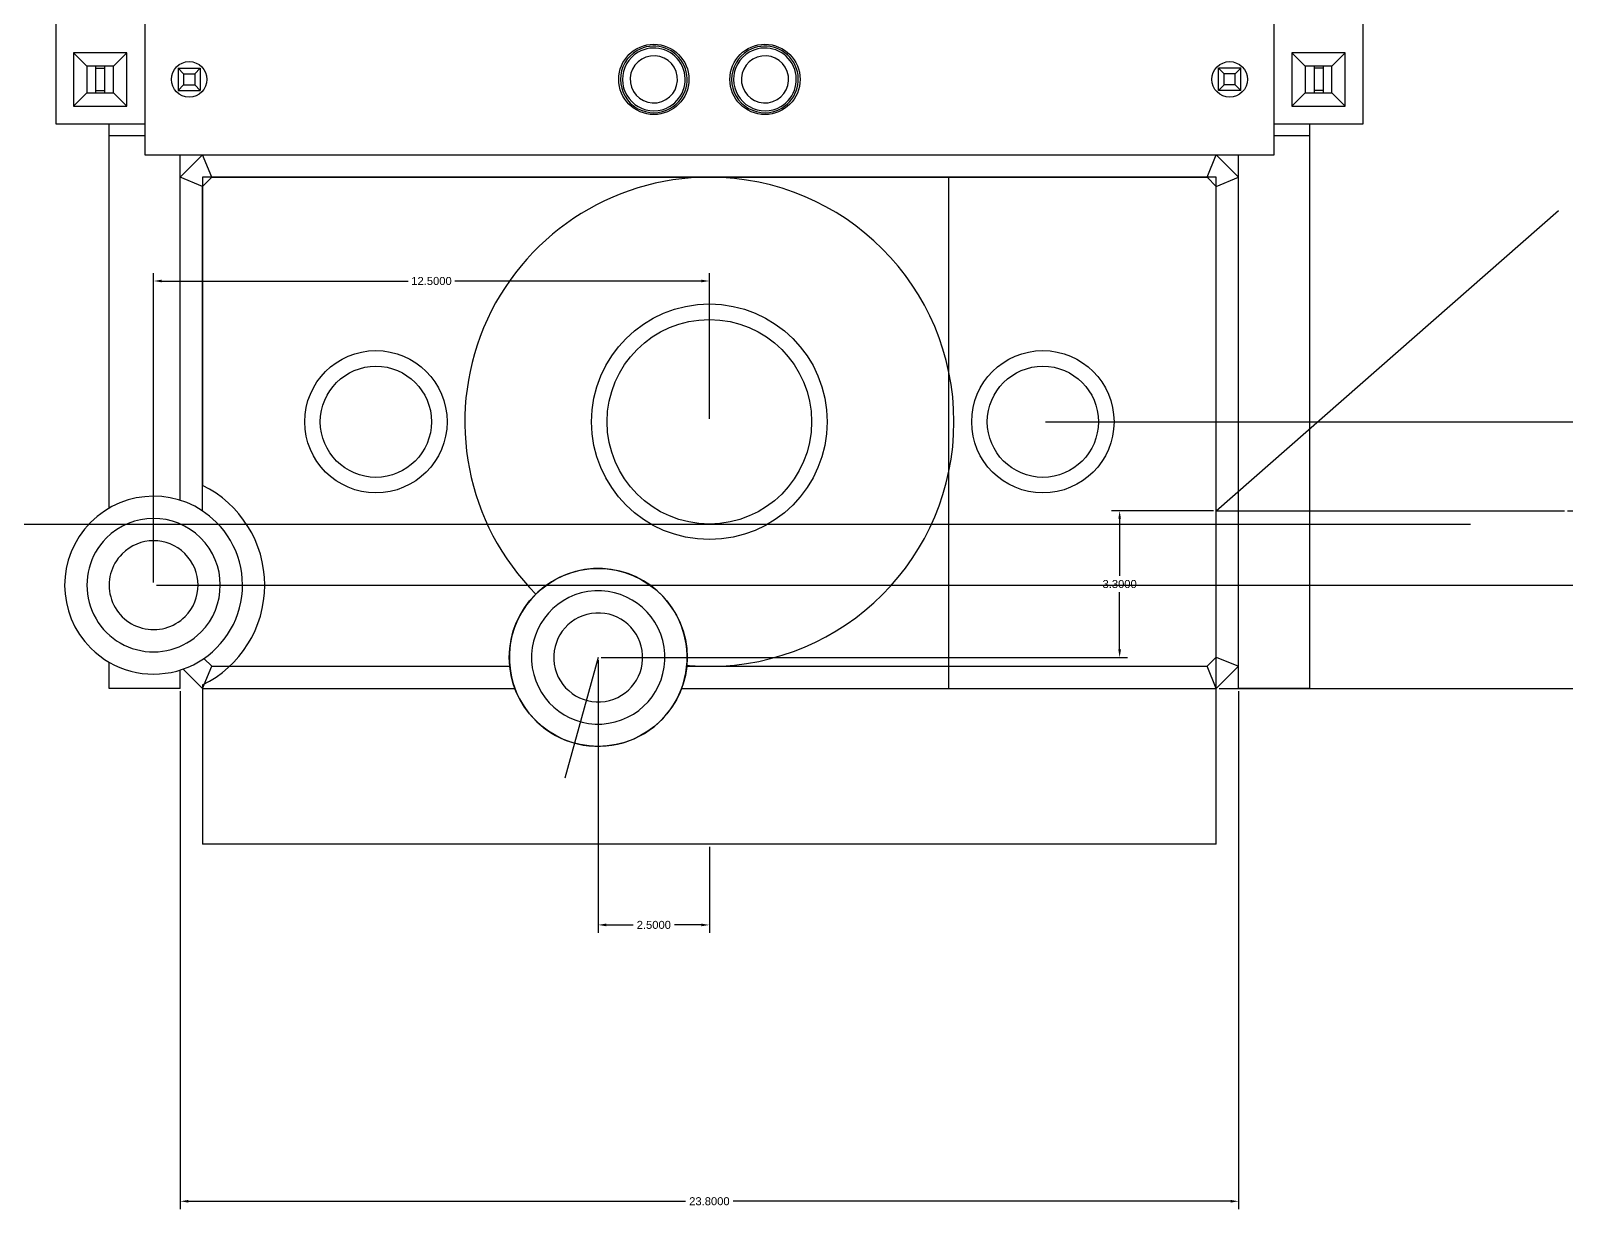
# Model space of a CAD drawing. Extents: x 20 to 199, y -23 to 233.
# Drawn here: x 41.96 to 76.49, y 47.89 to 74.39 of the extents above; entities that cross this region are included whole.
import ezdxf

# ---------------------------------------------------------------- set-up
doc = ezdxf.new("R2010")
doc.units = 0
doc.header["$MEASUREMENT"] = 0
doc.layers.get('Defpoints').update_dxf_attribs({"linetype": 'CONTINUOUS'})
doc.layers.add('drawing', color=2, linetype='CONTINUOUS')
doc.layers.add('View', color=7, linetype='CONTINUOUS')
doc.styles.get("Standard").update_dxf_attribs({"font": 'arial.ttf'})
doc.dimstyles.get("Standard").update_dxf_attribs({"dimscale": 0, "dimtxt": 2.5, "dimasz": 2.5, "dimexe": 1.25, "dimexo": 0.625, "dimtad": 1, "dimdsep": 46, "dimtxsty": 'STANDARD', "dimcen": 2.5, "dimadec": 0, "dimazin": 0, "dimtfac": 1, "dimtmove": 0, "dimatfit": 3, "dimfxl": 1, "dimarcsym": 0})

# ---------------------------------------------------------------- blocks, each defined once
blk = doc.blocks.new('*D0')
at = {"layer": 'Defpoints', "color": 0}
for p in [(54.72, 60.298), (57.22, 56.098), (57.22, 54.282)]:
    blk.add_point(p, dxfattribs=at)
at = {"layer": 'drawing', "color": 0, "linetype": 'ByBlock', "lineweight": -2}
for p, q in [((54.72, 60.236), (54.72, 54.102)), ((57.22, 56.036), (57.22, 54.102)), ((54.9, 54.282), (55.504, 54.282)), ((57.04, 54.282), (56.435, 54.282))]:
    blk.add_line(p, q, dxfattribs=at)
at = {"layer": 'drawing', "color": 0}
for points in [[(54.9, 54.312), (54.9, 54.252), (54.72, 54.282)], [(57.04, 54.252), (57.04, 54.312), (57.22, 54.282)]]:
    blk.add_solid(points, dxfattribs=at)
at = {"layer": 'drawing', "color": 0, "linetype": 'ByBlock', "insert": (55.97, 54.282), "char_height": 0.18, "attachment_point": 5}
blk.add_mtext('\\A1;2.5000', dxfattribs=at)
blk = doc.blocks.new('*D1')
at = {"layer": 'Defpoints', "color": 0}
for p in [(68.62, 63.598), (54.72, 60.298), (66.446, 60.298)]:
    blk.add_point(p, dxfattribs=at)
at = {"layer": 'drawing', "color": 0, "linetype": 'ByBlock', "lineweight": -2}
for p, q in [((68.557, 63.598), (66.266, 63.598)), ((66.446, 63.418), (66.446, 62.13)), ((66.446, 60.478), (66.446, 61.766)), ((54.782, 60.298), (66.626, 60.298))]:
    blk.add_line(p, q, dxfattribs=at)
at = {"layer": 'drawing', "color": 0}
for points in [[(66.476, 63.418), (66.416, 63.418), (66.446, 63.598)], [(66.416, 60.478), (66.476, 60.478), (66.446, 60.298)]]:
    blk.add_solid(points, dxfattribs=at)
at = {"layer": 'drawing', "color": 0, "linetype": 'ByBlock', "insert": (66.446, 61.948), "char_height": 0.18, "attachment_point": 5}
blk.add_mtext('\\A1;3.3000', dxfattribs=at)
blk = doc.blocks.new('*D2')
at = {"layer": 'Defpoints', "color": 0}
for p in [(45.32, 59.598), (69.12, 59.598), (69.12, 48.067)]:
    blk.add_point(p, dxfattribs=at)
at = {"layer": 'drawing', "color": 0, "linetype": 'ByBlock', "lineweight": -2}
for p, q in [((45.32, 59.536), (45.32, 47.887)), ((69.12, 59.536), (69.12, 47.887)), ((45.5, 48.067), (56.684, 48.067)), ((68.94, 48.067), (57.755, 48.067))]:
    blk.add_line(p, q, dxfattribs=at)
at = {"layer": 'drawing', "color": 0}
for points in [[(45.5, 48.097), (45.5, 48.037), (45.32, 48.067)], [(68.94, 48.037), (68.94, 48.097), (69.12, 48.067)]]:
    blk.add_solid(points, dxfattribs=at)
at = {"layer": 'drawing', "color": 0, "linetype": 'ByBlock', "insert": (57.22, 48.067), "char_height": 0.18, "attachment_point": 5}
blk.add_mtext('\\A1;23.8000', dxfattribs=at)
blk = doc.blocks.new('*D3')
at = {"layer": 'Defpoints', "color": 0}
for p in [(44.72, 68.764), (57.22, 65.598), (44.72, 61.923)]:
    blk.add_point(p, dxfattribs=at)
at = {"layer": 'drawing', "color": 0, "linetype": 'ByBlock', "lineweight": -2}
for p, q in [((44.72, 61.986), (44.72, 68.944)), ((44.9, 68.764), (50.444, 68.764)), ((57.04, 68.764), (51.495, 68.764)), ((57.22, 65.661), (57.22, 68.944))]:
    blk.add_line(p, q, dxfattribs=at)
at = {"layer": 'drawing', "color": 0}
for points in [[(44.9, 68.794), (44.9, 68.734), (44.72, 68.764)], [(57.04, 68.734), (57.04, 68.794), (57.22, 68.764)]]:
    blk.add_solid(points, dxfattribs=at)
at = {"layer": 'drawing', "color": 0, "linetype": 'ByBlock', "insert": (50.97, 68.764), "char_height": 0.18, "attachment_point": 5}
blk.add_mtext('\\A1;12.5000', dxfattribs=at)
blk = doc.blocks.new('*D4')
at = {"layer": 'Defpoints', "color": 0}
for p in [(76.454, 63.598), (44.72, 61.923), (81.329, 61.923)]:
    blk.add_point(p, dxfattribs=at)
at = {"layer": 'drawing', "color": 0, "linetype": 'ByBlock', "lineweight": -2}
for p, q in [((76.516, 63.598), (81.509, 63.598)), ((81.329, 63.418), (81.329, 62.943)), ((81.329, 62.103), (81.329, 62.579)), ((44.782, 61.923), (81.509, 61.923))]:
    blk.add_line(p, q, dxfattribs=at)
at = {"layer": 'drawing', "color": 0}
for points in [[(81.359, 63.418), (81.299, 63.418), (81.329, 63.598)], [(81.299, 62.103), (81.359, 62.103), (81.329, 61.923)]]:
    blk.add_solid(points, dxfattribs=at)
at = {"layer": 'drawing', "color": 0, "linetype": 'ByBlock', "insert": (81.329, 62.761), "char_height": 0.18, "attachment_point": 5}
blk.add_mtext('\\A1;1.6750', dxfattribs=at)
blk = doc.blocks.new('*D5')
at = {"layer": 'Defpoints', "color": 0}
for p in [(76.454, 63.598), (85.154, 63.598), (68.62, 59.598)]:
    blk.add_point(p, dxfattribs=at)
at = {"layer": 'drawing', "color": 0, "linetype": 'ByBlock', "lineweight": -2}
for p, q in [((76.516, 63.598), (85.334, 63.598)), ((85.154, 63.418), (85.154, 61.78)), ((85.154, 59.778), (85.154, 61.416)), ((68.682, 59.598), (85.334, 59.598))]:
    blk.add_line(p, q, dxfattribs=at)
at = {"layer": 'drawing', "color": 0}
for points in [[(85.184, 63.418), (85.124, 63.418), (85.154, 63.598)], [(85.124, 59.778), (85.184, 59.778), (85.154, 59.598)]]:
    blk.add_solid(points, dxfattribs=at)
at = {"layer": 'drawing', "color": 0, "linetype": 'ByBlock', "insert": (85.154, 61.598), "char_height": 0.18, "attachment_point": 5}
blk.add_mtext('\\A1;4.0000', dxfattribs=at)
blk = doc.blocks.new('*D7')
at = {"layer": 'Defpoints', "color": 0}
for p in [(64.72, 65.598), (93.26, 65.598), (76.454, 63.598)]:
    blk.add_point(p, dxfattribs=at)
at = {"layer": 'drawing', "color": 0, "linetype": 'ByBlock', "lineweight": -2}
for p, q in [((64.782, 65.598), (93.44, 65.598)), ((93.26, 65.418), (93.26, 64.78)), ((93.26, 63.778), (93.26, 64.416)), ((76.516, 63.598), (93.44, 63.598))]:
    blk.add_line(p, q, dxfattribs=at)
at = {"layer": 'drawing', "color": 0}
for points in [[(93.29, 65.418), (93.23, 65.418), (93.26, 65.598)], [(93.23, 63.778), (93.29, 63.778), (93.26, 63.598)]]:
    blk.add_solid(points, dxfattribs=at)
at = {"layer": 'drawing', "color": 0, "linetype": 'ByBlock', "insert": (93.26, 64.598), "char_height": 0.18, "attachment_point": 5}
blk.add_mtext('\\A1;2.0000', dxfattribs=at)

msp = doc.modelspace()

# ---------------------------------------------------------------- linework, layer by layer
at = {"layer": 'drawing', "linetype": 'ByBlock'}
for p, q in [((68.6198, 71.0982), (45.8198, 71.0982)), ((45.8198, 71.0982), (45.8198, 64.16819)), ((62.60655, 59.5982), (62.60655, 71.0982)), ((68.6198, 56.0982), (68.6198, 71.0982)), ((68.6198, 63.5982), (76.31654, 70.35267)), ((68.6198, 63.5982), (76.45392, 63.5982)), ((33.42357, 63.2982), (74.33542, 63.2982)), ((54.7198, 60.2982), (53.96823, 57.58239)), ((45.8198, 59.67821), (45.8198, 56.0982)), ((68.6198, 56.0982), (45.8198, 56.0982))]:
    msp.add_line(p, q, dxfattribs=at)
for centre, radius in [((57.2198, 65.5982), 2.3), ((49.7198, 65.5982), 1.25), ((64.7198, 65.5982), 1.25), ((54.7198, 60.2982), 2)]:
    msp.add_circle(centre, radius, dxfattribs=at)
msp.add_arc((44.7198, 61.9232), 2.5, 296.103881, 63.896119, dxfattribs=at)
at = {"layer": 'View'}
for p, q in [((44.5198, 96.9982), (44.5198, 71.5982)), ((69.9198, 71.5982), (69.9198, 96.9982)), ((42.5198, 96.2982), (42.5198, 72.2982)), ((71.9198, 72.2982), (71.9198, 96.2982)), ((42.9198, 73.8982), (42.9198, 72.6982)), ((44.1198, 73.8982), (42.9198, 73.8982)), ((42.9198, 73.8982), (43.2188, 73.5992)), ((43.2188, 73.5992), (43.2188, 72.9972)), ((43.8208, 73.5992), (43.2188, 73.5992)), ((43.8198, 73.5982), (43.2198, 73.5982)), ((43.2198, 73.5982), (43.2198, 72.9982)), ((43.4198, 73.5482), (43.4198, 73.5982)), ((43.6198, 73.5482), (43.6198, 73.5982)), ((43.8198, 72.9982), (43.8198, 73.5982)), ((44.1198, 73.8982), (43.8208, 73.5992)), ((43.8208, 72.9972), (43.8208, 73.5992)), ((44.1198, 72.6982), (44.1198, 73.8982)), ((71.5198, 73.8982), (70.3198, 73.8982)), ((70.3198, 73.8982), (70.3198, 72.6982)), ((70.3198, 73.8982), (70.6188, 73.5992)), ((70.6188, 73.5992), (70.6188, 72.9972)), ((71.2208, 73.5992), (70.6188, 73.5992)), ((71.2198, 73.5982), (70.6198, 73.5982)), ((70.6198, 73.5982), (70.6198, 72.9982)), ((70.8198, 73.5982), (70.8198, 73.5482)), ((71.0198, 73.5982), (71.0198, 73.5482)), ((71.2198, 72.9982), (71.2198, 73.5982)), ((71.5198, 73.8982), (71.2208, 73.5992)), ((71.2208, 72.9972), (71.2208, 73.5992)), ((71.5198, 72.6982), (71.5198, 73.8982)), ((43.4198, 73.0482), (43.4198, 73.5482)), ((43.4198, 73.5482), (43.6198, 73.5482)), ((43.6198, 73.0482), (43.6198, 73.5482)), ((45.2698, 73.5482), (45.2698, 73.0482)), ((45.2698, 73.5482), (45.7698, 73.5482)), ((45.2698, 73.5482), (45.3948, 73.4232)), ((45.3948, 73.4232), (45.3948, 73.1732)), ((45.3948, 73.4232), (45.6448, 73.4232)), ((45.7698, 73.5482), (45.6448, 73.4232)), ((45.6448, 73.4232), (45.6448, 73.1732)), ((45.7698, 73.5482), (45.7698, 73.0482)), ((69.1698, 73.5482), (68.6698, 73.5482)), ((68.6698, 73.0482), (68.6698, 73.5482)), ((68.6698, 73.5482), (68.7948, 73.4232)), ((69.0448, 73.4232), (68.7948, 73.4232)), ((68.7948, 73.1732), (68.7948, 73.4232)), ((69.1698, 73.5482), (69.0448, 73.4232)), ((69.0448, 73.1732), (69.0448, 73.4232)), ((69.1698, 73.0482), (69.1698, 73.5482)), ((71.0198, 73.5482), (70.8198, 73.5482)), ((70.8198, 73.5482), (70.8198, 73.0482)), ((71.0198, 73.5482), (71.0198, 73.0482)), ((42.9198, 72.6982), (43.2188, 72.9972)), ((43.2188, 72.9972), (43.8208, 72.9972)), ((43.2198, 72.9982), (43.8198, 72.9982)), ((43.4198, 72.9982), (43.4198, 73.0482)), ((43.4198, 73.0482), (43.6198, 73.0482)), ((43.6198, 72.9982), (43.6198, 73.0482)), ((44.1198, 72.6982), (43.8208, 72.9972)), ((45.2698, 73.0482), (45.3948, 73.1732)), ((45.2698, 73.0482), (45.7698, 73.0482)), ((45.3948, 73.1732), (45.6448, 73.1732)), ((45.7698, 73.0482), (45.6448, 73.1732)), ((68.6698, 73.0482), (68.7948, 73.1732)), ((69.1698, 73.0482), (68.6698, 73.0482)), ((69.0448, 73.1732), (68.7948, 73.1732)), ((69.1698, 73.0482), (69.0448, 73.1732)), ((70.3198, 72.6982), (70.6188, 72.9972)), ((70.6188, 72.9972), (71.2208, 72.9972)), ((70.6198, 72.9982), (71.2198, 72.9982)), ((70.8198, 73.0482), (70.8198, 72.9982)), ((71.0198, 73.0482), (70.8198, 73.0482)), ((71.0198, 73.0482), (71.0198, 72.9982)), ((71.5198, 72.6982), (71.2208, 72.9972)), ((42.9198, 72.6982), (44.1198, 72.6982)), ((70.3198, 72.6982), (71.5198, 72.6982)), ((42.5198, 72.2982), (44.5198, 72.2982)), ((43.7198, 72.0282), (43.7198, 72.2982)), ((69.9198, 72.2982), (71.9198, 72.2982)), ((70.7198, 72.0282), (70.7198, 72.2982)), ((43.7198, 63.6552), (43.7198, 72.0282)), ((44.5198, 72.0282), (43.7198, 72.0282)), ((70.7198, 72.0282), (69.9198, 72.0282)), ((70.7198, 60.5982), (70.7198, 72.0282)), ((44.5198, 71.5982), (69.9198, 71.5982)), ((45.3198, 63.831), (45.3198, 71.5982)), ((45.8198, 71.5982), (45.3198, 71.0982)), ((46.0269, 71.0982), (45.8198, 71.5982)), ((68.4127, 71.0982), (68.6198, 71.5982)), ((68.6198, 71.5982), (69.1198, 71.0982)), ((69.1198, 60.5982), (69.1198, 71.5982)), ((45.8198, 70.8911), (45.3198, 71.0982)), ((46.0269, 71.0982), (45.8198, 70.8911)), ((45.8198, 63.5935), (45.8198, 70.8911)), ((46.0269, 71.0982), (57.2198, 71.0982)), ((57.2198, 71.0982), (68.4127, 71.0982)), ((68.4127, 71.0982), (68.6198, 70.8911)), ((68.6198, 70.8911), (69.1198, 71.0982)), ((68.6198, 60.3053), (68.6198, 70.8911)), ((45.8198, 59.5982), (46.0269, 60.0982)), ((46.0269, 60.0982), (45.8512, 60.2739)), ((46.0269, 60.0982), (52.7298, 60.0982)), ((56.7098, 60.0982), (57.2198, 60.0982)), ((57.2198, 60.0982), (68.4127, 60.0982)), ((68.4127, 60.0982), (68.6198, 60.3053)), ((68.6198, 59.5982), (68.4127, 60.0982)), ((68.6198, 60.3053), (69.1198, 60.0982)), ((68.6198, 59.5982), (69.1198, 60.0982)), ((45.8198, 59.5982), (45.382, 60.036)), ((45.3198, 59.5982), (43.7198, 59.5982)), ((45.8198, 59.5982), (52.8463, 59.5982)), ((56.5933, 59.5982), (68.6198, 59.5982)), ((70.7198, 59.5982), (69.1198, 59.5982)), ((70.7198, 59.5982), (69.1198, 59.5982))]:
    msp.add_line(p, q, dxfattribs=at)
for centre, radius in [((55.9698, 73.2982), 0.79), ((58.4698, 73.2982), 0.79), ((45.5198, 73.2982), 0.4), ((68.9198, 73.2982), 0.4), ((57.2198, 65.5982), 2.65), ((49.7198, 65.5982), 1.6), ((64.7198, 65.5982), 1.6)]:
    msp.add_circle(centre, radius, dxfattribs=at)
for centre, radius, start, end in [((55.9698, 73.2982), 0.7493, 120.284, -59.7158), ((55.9698, 73.2982), 0.70531, 120.284, -59.7158), ((55.9698, 73.2982), 0.7493, -59.7158, 120.284), ((55.9698, 73.2982), 0.70531, -59.7158, 120.284), ((58.4698, 73.2982), 0.7493, 120.284, -59.7158), ((58.4698, 73.2982), 0.70531, 120.284, -59.7158), ((58.4698, 73.2982), 0.7493, -59.7158, 120.284), ((58.4698, 73.2982), 0.70531, -59.7158, 120.284), ((55.9698, 73.2982), 0.53086, 98.009, -81.991), ((55.9698, 73.2982), 0.53086, -81.991, 98.009), ((58.4698, 73.2982), 0.53086, 98.009, -81.991), ((58.4698, 73.2982), 0.53086, -81.991, 98.009), ((57.2198, 65.5982), 5.5, 90, -135.209), ((57.2198, 65.5982), 5.5, -90, 90), ((44.7198, 61.9232), 2, 45.1774, -134.823), ((44.7198, 61.9232), 2, -134.823, 45.1774), ((44.7198, 61.9232), 1.5, -44.8226, 135.177), ((44.7198, 61.9232), 1.5, 135.177, -44.8226), ((44.7198, 61.9232), 1, -44.8226, 135.177), ((44.7198, 61.9232), 1, 135.177, -44.8226), ((54.7198, 60.2982), 2, 8.85607, -171.144), ((54.7198, 60.2982), 1.5, 98.8561, -81.1439), ((54.7198, 60.2982), 1.5, -81.1439, 98.8561), ((54.7198, 60.2982), 1, 98.8561, -81.1439), ((54.7198, 60.2982), 1, -81.1439, 98.8561), ((54.7198, 60.2982), 2, -171.144, 8.85607), ((57.2198, 65.5982), 5.5, -95.2975, -90)]:
    msp.add_arc(centre, radius, start, end, dxfattribs=at)
for points, knots in [([(69.1198, 59.5982), (69.1198, 59.6003), (69.1198, 59.6024), (69.1198, 59.6044), (69.1198, 59.6107), (69.1198, 59.617), (69.1198, 59.6232), (69.1198, 59.6336), (69.1198, 59.6439), (69.1198, 59.6543), (69.1198, 59.6686), (69.1198, 59.6829), (69.1198, 59.6972), (69.1198, 59.7153), (69.1198, 59.7334), (69.1198, 59.7514), (69.1198, 59.7731), (69.1198, 59.7947), (69.1198, 59.8163), (69.1198, 59.8412), (69.1198, 59.8661), (69.1198, 59.8911), (69.1198, 59.9189), (69.1198, 59.9468), (69.1198, 59.9747), (69.1198, 60.0344), (69.1198, 60.0976), (69.1198, 60.1643), (69.1198, 60.3), (69.1198, 60.4484), (69.1198, 60.5982)], [0, 0, 0, 0, 0.1122, 0.1122, 0.1122, 0.224399, 0.224399, 0.224399, 0.336599, 0.336599, 0.336599, 0.448799, 0.448799, 0.448799, 0.560999, 0.560999, 0.560999, 0.673198, 0.673198, 0.673198, 0.785398, 0.785398, 0.785398, 0.897598, 0.897598, 0.897598, 1.122, 1.122, 1.122, 1.5708, 1.5708, 1.5708, 1.5708]), ([(70.7198, 59.5982), (70.7198, 59.6003), (70.7198, 59.6024), (70.7198, 59.6044), (70.7198, 59.6107), (70.7198, 59.617), (70.7198, 59.6232), (70.7198, 59.6336), (70.7198, 59.6439), (70.7198, 59.6543), (70.7198, 59.6686), (70.7198, 59.6829), (70.7198, 59.6972), (70.7198, 59.7153), (70.7198, 59.7334), (70.7198, 59.7514), (70.7198, 59.7731), (70.7198, 59.7947), (70.7198, 59.8163), (70.7198, 59.8412), (70.7198, 59.8661), (70.7198, 59.8911), (70.7198, 59.9189), (70.7198, 59.9468), (70.7198, 59.9747), (70.7198, 60.0344), (70.7198, 60.0976), (70.7198, 60.1643), (70.7198, 60.3), (70.7198, 60.4484), (70.7198, 60.5982)], [0, 0, 0, 0, 0.1122, 0.1122, 0.1122, 0.224399, 0.224399, 0.224399, 0.336599, 0.336599, 0.336599, 0.448799, 0.448799, 0.448799, 0.560999, 0.560999, 0.560999, 0.673198, 0.673198, 0.673198, 0.785398, 0.785398, 0.785398, 0.897598, 0.897598, 0.897598, 1.122, 1.122, 1.122, 1.5708, 1.5708, 1.5708, 1.5708]), ([(43.7198, 59.5982), (43.7198, 59.5988), (43.7198, 59.6554), (43.7198, 59.7594), (43.7198, 59.8646), (43.7198, 60.0159), (43.7198, 60.1911)], [0, 0, 0, 0, 0.575787, 0.575787, 0.575787, 1.15157, 1.15157, 1.15157, 1.15157])]:
    msp.add_open_spline(points, degree=3, knots=knots, dxfattribs=at)
msp.add_open_spline([(45.3198, 59.5982), (45.3198, 59.5967), (45.3198, 59.7567), (45.3198, 60.0153)], degree=3, dxfattribs=at)

# ---------------------------------------------------------------- dimensions: what is measured, and where the dimension line sits
at = {"layer": 'drawing', "linetype": 'ByBlock'}
for base, p1, p2, picture, middle in [((44.7198, 68.76425), (57.2198, 65.5982), (44.7198, 61.9232), '*D3', (50.9698, 68.76425)), ((57.2198, 54.28203), (54.7198, 60.2982), (57.2198, 56.0982), '*D0', (55.9698, 54.28203)), ((69.1198, 48.06672), (45.3198, 59.5982), (69.1198, 59.5982), '*D2', (57.2198, 48.06672))]:
    dim = msp.add_linear_dim(base=base, p1=p1, p2=p2, dimstyle='STANDARD', override={"dimscale": 1, "dimtxt": 0.18, "dimasz": 0.18, "dimexe": 0.18, "dimexo": 0.0625, "dimgap": 0.09, "dimtad": 0, "dimtih": 1, "dimtoh": 1, "dimdec": 4, "dimzin": 0, "dimcen": 0.09, "dimtdec": 4, "dimtofl": 0, "dimtmove": 2, "dimtolj": 1, "dimtzin": 0}, dxfattribs=at)
    dim.commit()
    dim.dimension.update_dxf_attribs({"geometry": picture, "text_midpoint": middle})
for base, p1, p2, picture, middle in [((93.26004, 65.5982), (76.45392, 63.5982), (64.7198, 65.5982), '*D7', (93.26004, 64.5982)), ((81.32863, 61.9232), (76.45392, 63.5982), (44.7198, 61.9232), '*D4', (81.32863, 62.7607)), ((66.44619, 60.2982), (68.6198, 63.5982), (54.7198, 60.2982), '*D1', (66.44619, 61.9482)), ((85.15437, 63.5982), (68.6198, 59.5982), (76.45392, 63.5982), '*D5', (85.15437, 61.5982))]:
    dim = msp.add_linear_dim(base=base, p1=p1, p2=p2, angle=90, dimstyle='STANDARD', override={"dimscale": 1, "dimtxt": 0.18, "dimasz": 0.18, "dimexe": 0.18, "dimexo": 0.0625, "dimgap": 0.09, "dimtad": 0, "dimtih": 1, "dimtoh": 1, "dimdec": 4, "dimzin": 0, "dimcen": 0.09, "dimtdec": 4, "dimtofl": 0, "dimtmove": 2, "dimtolj": 1, "dimtzin": 0}, dxfattribs=at)
    dim.commit()
    dim.dimension.update_dxf_attribs({"geometry": picture, "text_midpoint": middle})

doc.saveas('drawing.dxf')
